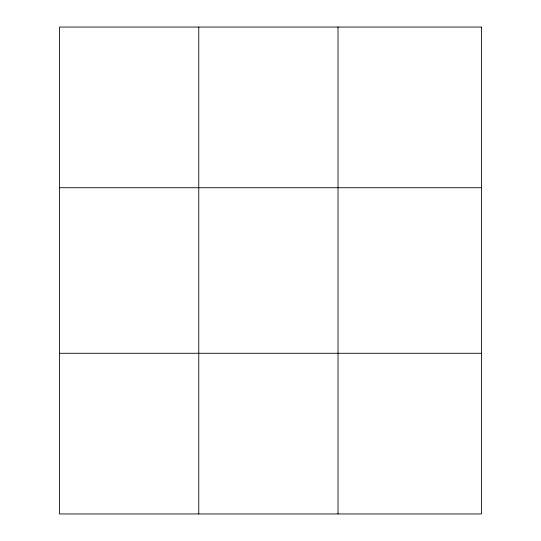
<?xml version="1.0" encoding="UTF-8"?>
<svg xmlns="http://www.w3.org/2000/svg" width="541" height="541" viewBox="0 0 541 541"><rect width="100%" height="100%" fill="white"/><g stroke="black" fill="none" stroke-linecap="round" stroke-linejoin="round"><path stroke-width="0.81" d="M198.763 27.05L198.763 513.95M338.017 27.05L338.017 513.95M59.503 187.727L481.497 187.727M59.503 353.273L481.497 353.273M481.497 27.05L481.497 513.95L59.503 513.95L59.503 27.05L481.497 27.05"/></g></svg>
